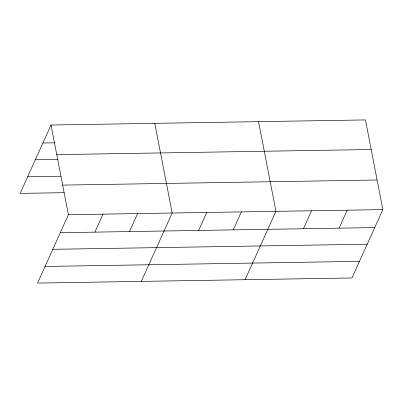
<?xml version="1.0" encoding="UTF-8"?>
<svg xmlns="http://www.w3.org/2000/svg" width="403" height="403" viewBox="0 0 403 403"><rect width="100%" height="100%" fill="white"/><g stroke="black" fill="none" stroke-linecap="round" stroke-linejoin="round"><path stroke-width="0.6" d="M51.02 125.026L68.414 214.708L37.544 283.077L351.98 277.974L382.85 209.605L365.456 119.923L51.02 125.026L20.15 193.395L64.173 192.679M94.881 232.128L103.002 214.144M129.469 231.569L137.589 213.585M141.307 281.39L172.177 213.026L154.782 123.343M198.644 230.445L206.764 212.462M233.231 229.886L241.352 211.902M245.074 279.707L275.939 211.338L258.55 121.661M303.459 228.748L311.579 210.764M339.094 228.169L347.215 210.185M42.899 143.01L54.848 142.818M56.758 154.621L371.198 149.518M35.393 159.638L58.032 159.271M27.656 176.766L60.989 176.227M62.672 185.113L377.112 180.01M68.414 214.708L382.85 209.605M60.294 232.692L374.73 227.589M52.788 249.316L367.224 244.218M45.05 266.448L359.486 261.346"/></g></svg>
